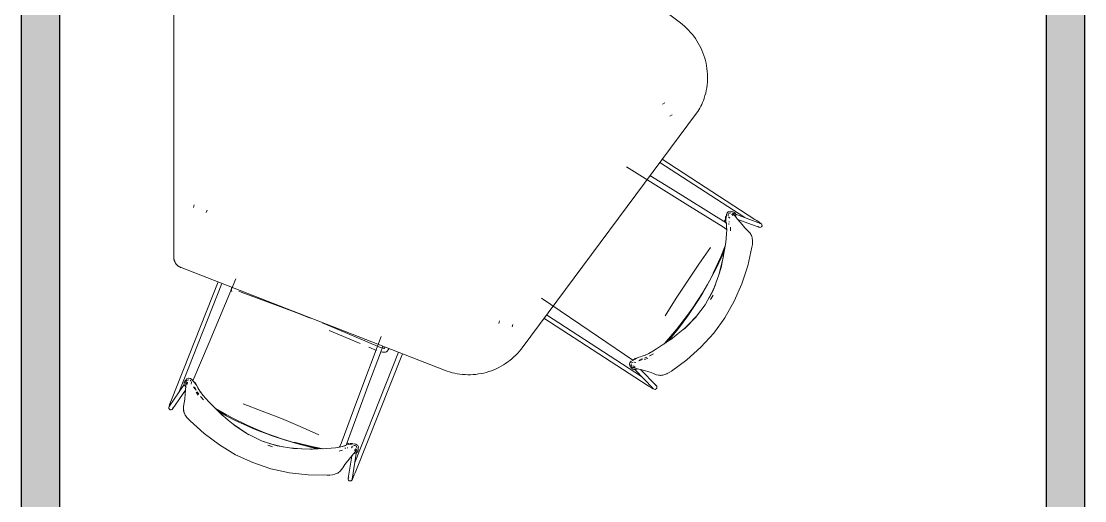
# Model space of a CAD drawing. Header units: millimetres. Extents: x 155927 to 317870, y -36033 to 97293.
# Drawn here: x 213290 to 216092, y 10542 to 11805 of the extents above; entities that cross this region are included whole.
import ezdxf

# ---------------------------------------------------------------- set-up
doc = ezdxf.new("R2010")
doc.units = ezdxf.units.MM
doc.header["$MEASUREMENT"] = 0
for name, color, linetype, lineweight in [('A-WALL-PATT', 7, 'CONTINUOUS', 9), ('G-IMPT', 8, 'CONTINUOUS', 9), ('I-FURN', 8, 'CONTINUOUS', 9), ('I-WALL', 7, 'CONTINUOUS', 9)]:
    doc.layers.add(name, color=color, linetype=linetype, lineweight=lineweight)

msp = doc.modelspace()

# ---------------------------------------------------------------- hatches: boundary and pattern name
at = {"layer": 'A-WALL-PATT'}
for points in [[(213391.8, 9850.1), (213391.8, 13607.6), (213289.8, 13607.6), (213289.8, 9850.1)], [(215989.8, 9850.1), (216091.8, 9850.1), (216091.8, 13607.6), (215989.8, 13607.6), (215989.8, 9865.1)]]:
    msp.add_hatch(color=256, dxfattribs=at).paths.add_polyline_path(points, flags=0)

# ---------------------------------------------------------------- linework, layer by layer
at = {"layer": 'G-IMPT'}
for p, q in [((214972.2, 11433.1), (215196, 11287.7)), ((214978.7, 11441.8), (215222.9, 11283.1)), ((214884.4, 11421), (215039.1, 11324.8)), ((214946.4, 11398.4), (215000.1, 11365.1)), ((215147.2, 11274.1), (215000.1, 11365.1)), ((215140.2, 11262.3), (215039.1, 11324.8)), ((215147.8, 11296.1), (215146.8, 11286.7)), ((215147.8, 11296.1), (215149.3, 11300)), ((215152.5, 11302.9), (215149.3, 11300)), ((215152, 11295.5), (215152.7, 11297.3)), ((215152, 11294.8), (215152, 11295.5)), ((215152, 11294.8), (215152.3, 11292.4)), ((215153.7, 11303.8), (215152.5, 11302.9)), ((215153, 11297.9), (215152.7, 11297.3)), ((215158, 11304.8), (215153.7, 11303.8)), ((215156.3, 11299.9), (215154.5, 11299.2)), ((215154.5, 11299.2), (215155.7, 11299.7)), ((215154.9, 11299.6), (215158.2, 11300.6)), ((215156.3, 11299.9), (215155.7, 11299.7)), ((215158, 11304.8), (215162.4, 11303.6)), ((215160.2, 11300.3), (215158.9, 11300.5)), ((215160.7, 11300.3), (215158.9, 11300.5)), ((215161.7, 11297.1), (215162.9, 11295.1)), ((215161.7, 11297.1), (215165.5, 11292.8)), ((215165.6, 11302.7), (215162.4, 11303.6)), ((215163, 11294.7), (215162.6, 11296.2)), ((215162.6, 11296.2), (215162.9, 11295.1)), ((215163, 11294.7), (215162.9, 11295.7)), ((215168.7, 11294.2), (215163.4, 11299.8)), ((215163.4, 11299.8), (215169.1, 11293.6)), ((215164.4, 11299.4), (215166.2, 11298.7)), ((215166.7, 11296.5), (215164.9, 11299.5)), ((215165.9, 11297.3), (215164.9, 11299.5)), ((215166.7, 11296.5), (215165.2, 11298.4)), ((215165.2, 11298.4), (215169.1, 11293.6)), ((215165.6, 11302.7), (215169.1, 11300.7)), ((215165.9, 11297.3), (215166.2, 11295.8)), ((215167.6, 11298.2), (215237.8, 11272.2)), ((215168.7, 11294.2), (215176.5, 11284.6)), ((215170.4, 11299.5), (215169.1, 11300.7)), ((215170.4, 11299.5), (215170.6, 11299.3)), ((215170.6, 11299.3), (215172.2, 11296.5)), ((215172.3, 11296.2), (215172.2, 11296.5)), ((215172.3, 11296.2), (215172.9, 11293.6)), ((215172.5, 11290.9), (215172.9, 11293.6)), ((215172.5, 11290.8), (215172.9, 11293.6)), ((215172.8, 11293.4), (215172.5, 11290.8)), ((215172.8, 11293.4), (215172.9, 11293.6)), ((215141.7, 11277.4), (215146.4, 11284)), ((215145.6, 11282.2), (215142, 11277.2)), ((215145.6, 11282.2), (215142, 11277.2)), ((215146.3, 11283.6), (215147.1, 11288.9)), ((215146.3, 11283.6), (215146.3, 11280)), ((215146.3, 11280), (215146.9, 11273.1)), ((215147.1, 11288.9), (215146.8, 11286.7)), ((215147.6, 11268.8), (215146.9, 11273.1)), ((215147.6, 11268.8), (215148.3, 11263.3)), ((215148.1, 11273.3), (215148.1, 11264)), ((215148.1, 11273.3), (215148.3, 11263.3)), ((215153.2, 11290.1), (215156.5, 11286.5)), ((215154.4, 11272), (215154.4, 11270.1)), ((215154.4, 11269.4), (215154.4, 11270.1)), ((215154.7, 11275.6), (215155, 11277.1)), ((215172.5, 11290.9), (215172.5, 11290.8)), ((215176.5, 11284.6), (215184.8, 11274.5)), ((215233.2, 11262.2), (215177.9, 11282.8)), ((215184.8, 11274.5), (215192.7, 11264.8)), ((215196.5, 11260.3), (215192.7, 11264.8)), ((215228.1, 11279.7), (215222.9, 11283.1)), ((215228.1, 11279.7), (215234.1, 11275.6)), ((215231.6, 11264.1), (215233.5, 11262.3)), ((215234.1, 11275.6), (215238.3, 11272.5)), ((215237.8, 11272.2), (215235.4, 11272.5)), ((215235.7, 11272.5), (215235.4, 11272.5)), ((215238.3, 11272.5), (215240.1, 11270.9)), ((215240.1, 11270.9), (215241.5, 11268.6)), ((215240.4, 11263.6), (215241.6, 11266)), ((215241.5, 11268.6), (215241.6, 11266)), ((215147, 11257.4), (215140.2, 11262.3)), ((215149, 11255.3), (215147, 11257.4)), ((215147.2, 11233.6), (215148.3, 11245.3)), ((215148.1, 11264), (215148.7, 11254.9)), ((215148.3, 11245.3), (215148.7, 11255.8)), ((215148.7, 11254.9), (215148.7, 11255.8)), ((215158.2, 11262.3), (215158.2, 11261.7)), ((215158.2, 11261.7), (215158.6, 11252.7)), ((215203.4, 11253.9), (215196.5, 11260.3)), ((215203.4, 11253.9), (215207.8, 11249.7)), ((215211, 11245.5), (215207.8, 11249.7)), ((215211, 11245.5), (215212.3, 11243.3)), ((215213.6, 11240.6), (215212.3, 11243.3)), ((215213.8, 11240.1), (215213.6, 11240.6)), ((215213.8, 11240.1), (215214.6, 11237.8)), ((215214.6, 11237.8), (215215.5, 11234.6)), ((215231.7, 11263.9), (215233.5, 11262.3)), ((215233.2, 11262.2), (215235.7, 11261.5)), ((215238.2, 11262.1), (215235.7, 11261.5)), ((215235.7, 11261.5), (215236.1, 11261.6)), ((215238.2, 11262.1), (215238.6, 11262.2)), ((215240.4, 11263.6), (215238.6, 11262.2)), ((215105.8, 11208.6), (215075.1, 11165.2)), ((215132.8, 11184.6), (215144.4, 11213.1)), ((215144.4, 11213.1), (215132.8, 11184.7)), ((215138.5, 11178.9), (215145.9, 11221.8)), ((215144.2, 11211.7), (215145.9, 11221.8)), ((215144.2, 11211.7), (215145.8, 11221.8)), ((215147.2, 11233.6), (215145.8, 11221.8)), ((215204.2, 11160.9), (215215, 11209.8)), ((215215, 11209.8), (215216.1, 11216.7)), ((215215.5, 11234.6), (215216, 11232.1)), ((215216.3, 11229.4), (215216, 11232.1)), ((215216.1, 11216.7), (215216.5, 11223.1)), ((215216.5, 11223.5), (215216.3, 11229.4)), ((215216.5, 11223.5), (215216.5, 11223.1)), ((215112.5, 11141.6), (215132.8, 11184.7)), ((215132.8, 11184.6), (215112.5, 11141.6)), ((215120.4, 11153.6), (215140.9, 11196.7)), ((215137.4, 11191.4), (215120.9, 11155.4)), ((215137.4, 11191.4), (215143.1, 11205.7)), ((215139.8, 11185), (215138.5, 11178.9)), ((215139.8, 11185), (215138.5, 11179)), ((215140.9, 11196.7), (215142.1, 11199.7)), ((215044.9, 11120.5), (215075.1, 11165.2)), ((215097.6, 11111.4), (215120.4, 11153.6)), ((215120.9, 11155.4), (215102.7, 11119.8)), ((215133.5, 11156.6), (215127.8, 11136.8)), ((215138.5, 11178.9), (215127.9, 11136.7)), ((215127.9, 11136.7), (215133.5, 11156.6)), ((215138.5, 11179), (215133.5, 11156.6)), ((215138.5, 11178.9), (215133.5, 11156.6)), ((215188.7, 11113.2), (215204.2, 11160.9)), ((213784.9, 10958.6), (213855.3, 11126.3)), ((215112.5, 11096), (215127.9, 11136.7)), ((215126.3, 11131.6), (215127.8, 11136.8)), ((215127.9, 11136.7), (215126.3, 11131.6)), ((213808.6, 11118.1), (213685.5, 10807.7)), ((213704.9, 10827), (213818.7, 11114.2)), ((213844.3, 11104.2), (213843.2, 11098.5)), ((213843.8, 11096), (213843.2, 11098.5)), ((213844.8, 11093.4), (213843.8, 11096)), ((215044.9, 11120.5), (215015.4, 11075.2)), ((215102.7, 11119.8), (215084.3, 11087.6)), ((215097.6, 11111.4), (215085.3, 11090.7)), ((215112.5, 11096), (215102.7, 11076.6)), ((215112.5, 11096), (215107.4, 11085.8)), ((215112, 11096), (215107.4, 11085.8)), ((215118, 11108.9), (215112, 11096)), ((215118, 11108.9), (215115.4, 11102.8)), ((215188.7, 11113.2), (215168.6, 11067.4)), ((213869.1, 11091.2), (213863.2, 11093.7)), ((213869.1, 11091.2), (214004.4, 11041)), ((214810.8, 10973.6), (214660.4, 11075.8)), ((214986.8, 11029.4), (215015.4, 11075.2)), ((215072.4, 11070.3), (215059, 11050.3)), ((215075.7, 11073.7), (215065.8, 11057.7)), ((215085.3, 11090.7), (215072.4, 11070.3)), ((215084.3, 11087.6), (215075.7, 11073.7)), ((215091.4, 11058), (215109.6, 11090.2)), ((215102.7, 11076.6), (215107.4, 11085.8)), ((215113, 11083.5), (215106.2, 11071.7)), ((215109.6, 11090.2), (215107.4, 11085.8)), ((215107.9, 11074.6), (215113, 11083.5)), ((214004.4, 11041), (214027.7, 11032.2)), ((215045.1, 11030.7), (215059, 11050.3)), ((215055.1, 11042.1), (215046, 11028.7)), ((215055.1, 11042.1), (215065.8, 11057.7)), ((215069.2, 11028.4), (215091.4, 11058)), ((215091.4, 11058), (215095.4, 11064.3)), ((215091.4, 11058), (215095.4, 11064.3)), ((215143.6, 11024.1), (215168.6, 11067.4)), ((214027.7, 11032.2), (214051.1, 11023.1)), ((214667.1, 11023.2), (214939.1, 10846.4)), ((214924, 10869.2), (214673.6, 11031.9)), ((215015.9, 10992.7), (215045.1, 11030.7)), ((215024, 10998.7), (215046, 11028.7)), ((215034.3, 10992.7), (215065.2, 11023.3)), ((215064.9, 11023.5), (215039.7, 10997.6)), ((215039.7, 10997.6), (215065.2, 11023.3)), ((215069.3, 11028.3), (215064.9, 11023.5)), ((215069.3, 11028.3), (215066, 11024.1)), ((215069.2, 11028.4), (215066.7, 11025.1)), ((215143.6, 11024.1), (215114.2, 10983.7)), ((214097.3, 11004.2), (214082.7, 11010.2)), ((214230.2, 10947.9), (214097.4, 11004)), ((214229.9, 10947.9), (214097.4, 11004)), ((214183.1, 10956.1), (214101.2, 10990.7)), ((215015.9, 10992.7), (214984.8, 10956.5)), ((215024, 10998.7), (214998.9, 10967.6)), ((215020.9, 10982.2), (215034.1, 10992.9)), ((215039.7, 10997.6), (215034.1, 10992.9)), ((215034.3, 10992.7), (215039.7, 10997.6)), ((213742.2, 10857.8), (213784.9, 10958.6)), ((214238, 10974.8), (214174.3, 10804.2)), ((214901.2, 10911.9), (214810.8, 10973.6)), ((214963.8, 10941.7), (215005.7, 10969.8)), ((214984.8, 10956.5), (214982.9, 10954.6)), ((214988.5, 10958.3), (215008.1, 10981)), ((214988.5, 10958.3), (215008.1, 10981)), ((214993.8, 10961.9), (214998.9, 10967.6)), ((215020.9, 10982.2), (215000.1, 10965.8)), ((215000.1, 10965.8), (215005.7, 10969.8)), ((215080.5, 10946.7), (215114.2, 10983.7)), ((214283.9, 10933.4), (214168.8, 10643.1)), ((214293.9, 10929.1), (214169.7, 10615.8)), ((214225.9, 10937.9), (214205.5, 10946.6)), ((214236.2, 10931.5), (214206, 10850.4)), ((214230.2, 10947.9), (214236.2, 10945.7)), ((214242.9, 10949.3), (214236.2, 10931.5)), ((214236.2, 10945.7), (214243, 10944)), ((214237.2, 10934.2), (214241.2, 10933.2)), ((214241.2, 10933.2), (214247.1, 10932.9)), ((214243, 10944), (214247.8, 10943.7)), ((214247.2, 10943.9), (214245.5, 10943.1)), ((214247.8, 10943.7), (214245.5, 10943.1)), ((214245.6, 10942.4), (214248.5, 10947.2)), ((214245.6, 10942.4), (214247.2, 10943.9)), ((214247.1, 10932.9), (214249.4, 10933)), ((214252, 10934.1), (214249.4, 10933)), ((214254.1, 10935.5), (214252, 10934.1)), ((214254.1, 10935.5), (214258.8, 10943.1)), ((214933.9, 10925.4), (214943.3, 10930)), ((214953.6, 10935.7), (214943.3, 10930)), ((214945.3, 10923.5), (214955.6, 10929.2)), ((214955.6, 10929.2), (214946.3, 10924)), ((214963.8, 10941.7), (214953.6, 10935.7)), ((215043.2, 10913.1), (215080.5, 10946.7)), ((214892.4, 10902.7), (214892.1, 10901.3)), ((214892.1, 10901.3), (214893, 10896.9)), ((214893.8, 10906.9), (214892.4, 10902.7)), ((214893.4, 10905.5), (214896.8, 10909.2)), ((214893.4, 10905.5), (214896.3, 10909.1)), ((214893.8, 10906.9), (214896.8, 10909.2)), ((214896.3, 10909.1), (214902.1, 10912.5)), ((214896.4, 10901.4), (214896.8, 10898.4)), ((214897.6, 10904.7), (214898.7, 10906)), ((214899.6, 10906.5), (214898.7, 10906)), ((214899.6, 10906.5), (214901.7, 10907.1)), ((214907.6, 10916.2), (214902.1, 10912.5)), ((214904.3, 10907.3), (214909.1, 10905.8)), ((214910, 10916.8), (214905.4, 10914.2)), ((214908.1, 10915.6), (214905.4, 10914.2)), ((214907.6, 10916.2), (214910.9, 10917.7)), ((214913.9, 10918.6), (214908.6, 10915.9)), ((214910, 10916.8), (214913.9, 10918.6)), ((214910.9, 10917.7), (214917.4, 10919.9)), ((214918.3, 10910.7), (214917, 10910.1)), ((214917.4, 10919.9), (214921.6, 10921)), ((214917.7, 10911.4), (214921.5, 10913.5)), ((214920.9, 10913.2), (214917.7, 10911.4)), ((214919.7, 10911.2), (214922.8, 10912.1)), ((214920.9, 10913.2), (214923.8, 10914.6)), ((214920.9, 10913.2), (214923.2, 10914.3)), ((214920.9, 10913.2), (214921.5, 10913.5)), ((214926.2, 10922.5), (214921.6, 10921)), ((214923.2, 10913.9), (214926.6, 10915.3)), ((214926, 10915.1), (214923.2, 10913.9)), ((214923.2, 10914.3), (214923.8, 10914.6)), ((214926, 10915.1), (214926.6, 10915.3)), ((214926.2, 10922.5), (214934.8, 10925.7)), ((214931.7, 10917.1), (214938.2, 10919.9)), ((214931.7, 10917.1), (214936.1, 10919)), ((214931.8, 10914), (214932.4, 10914.2)), ((214940.8, 10917.5), (214932.4, 10914.2)), ((214933.9, 10925.4), (214934.8, 10925.7)), ((214938.2, 10919.9), (214936.1, 10919)), ((214945.3, 10923.5), (214946.3, 10924)), ((215043.2, 10913.1), (215003, 10883.5)), ((214895.8, 10893.4), (214893, 10896.9)), ((214895.8, 10893.4), (214897.9, 10890.9)), ((214896.2, 10894.6), (214901.7, 10892.9)), ((214896.2, 10894.6), (214904, 10892.3)), ((214898.3, 10896.3), (214897.2, 10897.8)), ((214897.2, 10897.8), (214898.1, 10896.3)), ((214897.9, 10890.9), (214900.2, 10889.2)), ((214899.7, 10894.1), (214907.7, 10891.4)), ((214899.7, 10894.1), (214906.4, 10891.8)), ((214900.2, 10889.2), (214901.2, 10888.4)), ((214901.9, 10891.9), (214900.5, 10893.3)), ((214900.5, 10892.8), (214903, 10892.7)), ((214900.5, 10892.8), (214904, 10892.3)), ((214902.8, 10887.8), (214901.2, 10888.4)), ((214901.5, 10896.7), (214904.2, 10896.4)), ((214901.5, 10896.7), (214907, 10895)), ((214901.7, 10892.9), (214910, 10890.6)), ((214902.7, 10896.2), (214904.7, 10896.6)), ((214902.7, 10896.2), (214904.2, 10896.4)), ((214902.8, 10887.8), (214906.6, 10887.3)), ((214902.8, 10887.8), (214903.1, 10887.7)), ((214902.8, 10887.8), (214906.3, 10887.3)), ((214903, 10892.7), (214905.4, 10893.4)), ((214906.6, 10887.3), (214903.1, 10887.7)), ((214904.7, 10896.6), (214903.3, 10896.2)), ((214906.3, 10887.3), (214909.2, 10887.9)), ((214908.8, 10887.8), (214906.3, 10887.3)), ((214955.1, 10837.3), (214906.3, 10887.3)), ((214906.6, 10887.3), (214906.3, 10887.3)), ((214907.7, 10891.4), (214906.4, 10891.8)), ((214908.8, 10887.8), (214906.6, 10887.3)), ((214909.4, 10888), (214909.2, 10887.9)), ((214911.5, 10889.3), (214909.4, 10888)), ((214931.5, 10884.7), (214910, 10890.6)), ((214911.5, 10889.3), (214911.6, 10889.4)), ((214921.3, 10887.6), (214962.3, 10845.5)), ((214943.6, 10881.4), (214931.5, 10884.7)), ((214949.2, 10879.8), (214943.6, 10881.4)), ((214949.2, 10879.8), (214957.8, 10876.1)), ((214957.8, 10876.1), (214963.5, 10873.8)), ((214963.5, 10873.8), (214968.7, 10872.6)), ((214969.8, 10872.5), (214968.7, 10872.6)), ((214974.7, 10872.2), (214968.7, 10872.6)), ((214971.2, 10872.3), (214968.7, 10872.6)), ((214969.8, 10872.5), (214974.7, 10872.2)), ((214974.2, 10872.2), (214971.2, 10872.3)), ((214974.7, 10872.2), (214974.2, 10872.2)), ((214974.7, 10872.2), (214977.1, 10872.4)), ((214977.1, 10872.4), (214979.7, 10872.8)), ((214980.4, 10872.9), (214979.7, 10872.8)), ((214980.4, 10872.9), (214982.9, 10873.5)), ((214985.5, 10874.3), (214982.9, 10873.5)), ((214985.5, 10874.3), (214991, 10876.5)), ((214991.3, 10876.7), (214991, 10876.5)), ((214991.3, 10876.7), (214997, 10879.7)), ((215003, 10883.5), (214997, 10879.7)), ((213679.7, 10790.2), (213719.1, 10848)), ((213718.9, 10851.5), (213718.8, 10851.2)), ((213719.2, 10847.7), (213718.8, 10851.2)), ((213718.9, 10851.5), (213719.2, 10853.2)), ((213718.9, 10851.5), (213719.2, 10847.7)), ((213718.9, 10851.5), (213719.1, 10848)), ((213720.1, 10845.6), (213719.1, 10848)), ((213719.2, 10847.7), (213719.1, 10848)), ((213719.1, 10848), (213720.3, 10845.3)), ((213719.8, 10854.3), (213719.2, 10853.2)), ((213720.1, 10845.6), (213719.2, 10847.7)), ((213721, 10856.9), (213719.8, 10854.3)), ((213720.4, 10845.1), (213720.3, 10845.3)), ((213722.1, 10843.3), (213720.4, 10845.1)), ((213723.1, 10859.5), (213721, 10856.9)), ((213721.6, 10822.8), (213723.1, 10844.9)), ((213722.7, 10853.2), (213723.8, 10854.8)), ((213723.1, 10859.5), (213725.9, 10862.9)), ((213723.7, 10853.5), (213723.1, 10844.9)), ((213724.4, 10855.8), (213723.4, 10847.4)), ((213723.4, 10854.7), (213723.8, 10852.3)), ((213723.4, 10854.7), (213723.6, 10851.2)), ((213723.4, 10847.4), (213723.5, 10848.7)), ((213724.4, 10855.8), (213723.5, 10848.7)), ((213724.3, 10859.3), (213723.6, 10851.2)), ((213724.3, 10859.3), (213723.7, 10853.5)), ((213723.8, 10852.3), (213724.9, 10850)), ((213726.3, 10848.4), (213724.9, 10850)), ((213730.1, 10864.6), (213725.9, 10862.9)), ((213727.6, 10859), (213726.3, 10857.8)), ((213727.4, 10854.5), (213726.8, 10848.8)), ((213727.1, 10853.3), (213727.6, 10851.8)), ((213727.1, 10853.3), (213727.9, 10851.4)), ((213727.9, 10851.4), (213727.3, 10852.6)), ((213727.4, 10854.5), (213727.6, 10851.8)), ((213730.9, 10860.4), (213728.1, 10859.4)), ((213731.5, 10864.6), (213730.1, 10864.6)), ((213735.8, 10864.1), (213731.5, 10864.6)), ((213734.4, 10864.2), (213738.8, 10861.6)), ((213734.4, 10864.2), (213738.5, 10862)), ((213734.5, 10859.9), (213735.9, 10859.1)), ((213735.8, 10864.1), (213738.8, 10861.6)), ((213736.6, 10858.3), (213735.9, 10859.1)), ((213736.6, 10858.3), (213737.6, 10856.4)), ((213738.3, 10853.9), (213737.8, 10848.9)), ((213738.5, 10862), (213743, 10857)), ((213747.7, 10852.4), (213743, 10857)), ((213748.7, 10850.1), (213745.3, 10854.2)), ((213751.3, 10846.7), (213745.3, 10854.2)), ((213747.7, 10852.4), (213749.8, 10849.5)), ((213748.7, 10850.1), (213751.3, 10846.7)), ((213749.8, 10849.5), (213753.3, 10843.5)), ((214145.8, 10688.2), (214206, 10850.4)), ((214939.1, 10846.4), (214944.4, 10843)), ((214960, 10846.2), (214962.4, 10845.2)), ((214960.3, 10846.2), (214962.4, 10845.2)), ((214962.3, 10845.5), (214964, 10843.5)), ((213722.4, 10833.4), (213689.2, 10784.8)), ((213720.7, 10810.2), (213721.6, 10822.8)), ((213722.1, 10843.3), (213722.2, 10843.2)), ((213744.4, 10840.8), (213743.5, 10842)), ((213747.4, 10838.8), (213745, 10841.5)), ((213745, 10841.5), (213747.8, 10838.3)), ((213745.2, 10839.5), (213746.6, 10836.7)), ((213747.4, 10838.8), (213747.8, 10838.3)), ((213747.4, 10838.8), (213748.9, 10836.7)), ((213747.4, 10838.8), (213749.3, 10836.2)), ((213750.2, 10834.1), (213748.5, 10836.6)), ((213748.5, 10836.6), (213750.6, 10833.6)), ((213748.9, 10836.7), (213749.3, 10836.2)), ((213750.2, 10834.1), (213750.6, 10833.6)), ((213750.3, 10828.2), (213750.6, 10827.7)), ((213755.5, 10820.1), (213750.6, 10827.7)), ((213753.3, 10843.5), (213755.2, 10839.6)), ((213753.3, 10829), (213757.4, 10823.1)), ((213753.3, 10829), (213756, 10825)), ((213757.6, 10835.4), (213755.2, 10839.6)), ((213757.4, 10823.1), (213756, 10825)), ((213757.6, 10835.4), (213762.4, 10827.6)), ((213761.9, 10828.4), (213762.4, 10827.6)), ((213761.9, 10828.4), (213768.2, 10820.1)), ((213762.3, 10816.9), (213769.9, 10807.9)), ((213762.3, 10816.9), (213763, 10816)), ((213769.9, 10807.9), (213763, 10816)), ((213775.9, 10811.2), (213768.2, 10820.1)), ((214950.5, 10839.3), (214944.4, 10843)), ((214955, 10836.6), (214950.5, 10839.3)), ((214955.1, 10837.3), (214953.9, 10839.3)), ((214953.9, 10839.3), (214953.9, 10839)), ((214957.2, 10835.6), (214955, 10836.6)), ((214957.2, 10835.6), (214959.9, 10835.3)), ((214959.9, 10835.3), (214962.3, 10836.3)), ((214962.3, 10836.3), (214964, 10838.4)), ((214964, 10843.5), (214964.1, 10843.1)), ((214964.6, 10840.5), (214964, 10838.4)), ((214964.6, 10840.5), (214964.1, 10843.1)), ((213678.5, 10787.8), (213679.1, 10790.2)), ((213678.5, 10787.8), (213678.7, 10785.2)), ((213679.1, 10790.2), (213680.7, 10795.1)), ((213679.7, 10790.2), (213681.5, 10791.8)), ((213680.7, 10795.1), (213683.2, 10801.9)), ((213681.5, 10791.8), (213681.2, 10791.7)), ((213685.5, 10807.7), (213683.2, 10801.9)), ((213717.1, 10789.2), (213717, 10783.9)), ((213718.3, 10795.2), (213717.1, 10789.2)), ((213720.2, 10804.4), (213718.3, 10795.2)), ((213720.2, 10804.4), (213720.7, 10810.2)), ((213783.8, 10802.4), (213775.9, 10811.2)), ((213783.8, 10802.4), (213819.7, 10766.8)), ((213874.3, 10797.1), (213924.8, 10778.1)), ((214133, 10692.7), (214174.3, 10804.2)), ((213678.7, 10785.2), (213680.2, 10783)), ((213680.2, 10783), (213682.5, 10781.7)), ((213684.8, 10781.6), (213682.5, 10781.7)), ((213684.8, 10781.6), (213687.2, 10782.6)), ((213687.6, 10782.7), (213687.2, 10782.6)), ((213689.2, 10784.8), (213687.6, 10782.7)), ((213689.4, 10787.2), (213688.9, 10784.6)), ((213689.5, 10786.9), (213688.9, 10784.6)), ((213717.1, 10782.8), (213717, 10783.9)), ((213717.8, 10778), (213717, 10783.9)), ((213717.3, 10781.4), (213717, 10783.9)), ((213717.1, 10782.8), (213717.8, 10778)), ((213717.7, 10778.4), (213717.3, 10781.4)), ((213717.8, 10778), (213717.7, 10778.4)), ((213717.8, 10778), (213718.5, 10775.6)), ((213718.5, 10775.6), (213719.4, 10773.2)), ((213719.7, 10772.5), (213719.4, 10773.2)), ((213719.7, 10772.5), (213720.7, 10770.1)), ((213722, 10767.7), (213720.7, 10770.1)), ((213722, 10767.7), (213725.3, 10762.8)), ((213725.5, 10762.5), (213725.3, 10762.8)), ((213725.5, 10762.5), (213729.5, 10757.5)), ((213802.4, 10784.7), (213800.2, 10786.1)), ((213844, 10761.3), (213802.4, 10784.7)), ((213805, 10781.4), (213831, 10766.7)), ((213805, 10781.4), (213831, 10766.7)), ((213809.5, 10776.9), (213816.1, 10773)), ((213834.8, 10754.4), (213814.6, 10771.6)), ((213814.6, 10771.6), (213819.7, 10766.8)), ((213851.6, 10754.6), (213816.1, 10773)), ((213844, 10761.3), (213887.1, 10740.2)), ((213975.1, 10758.2), (213924.8, 10778.1)), ((213734.5, 10752.4), (213729.5, 10757.5)), ((213771.5, 10718.8), (213734.5, 10752.4)), ((213834.8, 10754.4), (213847.9, 10743.6)), ((213847.7, 10743.3), (213853.6, 10738.9)), ((213847.7, 10743.3), (213883.8, 10719)), ((213853.6, 10738.9), (213847.9, 10743.6)), ((213851.6, 10754.6), (213885.3, 10738.9)), ((213884, 10719.3), (213853.6, 10738.9)), ((213853.6, 10738.9), (213883.8, 10719)), ((213900.3, 10732.6), (213885.3, 10738.9)), ((213887.1, 10740.2), (213909.1, 10730.4)), ((213900.3, 10732.6), (213917.7, 10725.3)), ((213975.1, 10758.2), (214024.8, 10737.4)), ((214073.5, 10715.8), (214024.8, 10737.4)), ((213771.5, 10718.8), (213811.7, 10688.9)), ((213889.5, 10716), (213884, 10719.3)), ((213889.6, 10716.1), (213885.8, 10718)), ((213889.5, 10716), (213886.4, 10717.6)), ((213889.6, 10716.1), (213923, 10700.2)), ((213931.3, 10721.2), (213909.1, 10730.4)), ((213935.3, 10718.7), (213917.7, 10725.3)), ((213953.9, 10712.7), (213931.3, 10721.2)), ((213950.6, 10713), (213935.3, 10718.7)), ((213985.8, 10701.3), (213950.6, 10713)), ((213976.6, 10704.7), (213953.9, 10712.7)), ((213976.6, 10704.7), (214022.4, 10690.6)), ((213811.7, 10688.9), (213854.6, 10663.2)), ((213923, 10700.2), (213958.2, 10688.7)), ((213923, 10700.2), (213930, 10697.6)), ((213923, 10700.2), (213930, 10697.6)), ((213952.2, 10684.1), (213939.3, 10688.4)), ((213942.6, 10687.4), (213952.2, 10684.1)), ((213964.4, 10687), (213943.5, 10692.8)), ((213943.5, 10692.8), (213953.4, 10690)), ((213958.2, 10688.7), (213953.4, 10690)), ((213964.4, 10687), (213953.4, 10690)), ((213964.3, 10687.5), (213953.4, 10690)), ((213978.2, 10684.2), (213964.3, 10687.5)), ((213964.4, 10687), (214007.4, 10679.9)), ((213978.2, 10684.2), (213971, 10685.7)), ((214024.3, 10690.5), (213985.8, 10701.3)), ((214007.4, 10679.9), (214002, 10680.6)), ((214002, 10680.6), (214007.4, 10680.1)), ((214027.9, 10678.4), (214007.4, 10680.1)), ((214050.8, 10677.9), (214007.4, 10679.9)), ((214007.4, 10679.9), (214027.9, 10678.4)), ((214055.3, 10684.7), (214009.1, 10696.1)), ((214009.1, 10696.1), (214055.4, 10684.7)), ((214022.4, 10690.6), (214068.7, 10679.1)), ((214062.9, 10681.5), (214024.3, 10690.5)), ((214050.8, 10677.9), (214027.9, 10678.4)), ((214050.9, 10677.9), (214027.9, 10678.4)), ((214050.8, 10677.9), (214094.4, 10679.2)), ((214057, 10677.8), (214050.8, 10677.9)), ((214057, 10677.8), (214050.9, 10677.9)), ((214055.3, 10684.7), (214085.5, 10678.9)), ((214085.6, 10678.9), (214055.4, 10684.7)), ((214062.9, 10681.5), (214078, 10678.7)), ((214068.7, 10679.1), (214071.9, 10678.5)), ((214084.1, 10678.8), (214094.4, 10679.2)), ((214084.1, 10678.8), (214094.4, 10679.2)), ((214106.2, 10680.2), (214094.4, 10679.2)), ((214106.2, 10680.2), (214117.9, 10681.4)), ((214117.9, 10681.4), (214128.2, 10683.1)), ((214136.1, 10685.3), (214127.3, 10682.9)), ((214127.3, 10682.9), (214128.2, 10683.1)), ((214127.8, 10682.7), (214129.4, 10685.1)), ((214129.4, 10685.1), (214133, 10692.7)), ((214145.2, 10687.1), (214135.5, 10685)), ((214140.7, 10686.7), (214135.5, 10685)), ((214145.2, 10687.1), (214136.1, 10685.3)), ((214140.7, 10686.7), (214144.8, 10688.3)), ((214142.7, 10680.2), (214143.4, 10680.3)), ((214145.2, 10680.7), (214143.4, 10680.3)), ((214151.4, 10690.3), (214144.8, 10688.3)), ((214154.6, 10690.8), (214147.9, 10693.9)), ((214154.6, 10690.8), (214147.9, 10693.9)), ((214148.1, 10694.3), (214155.4, 10690.9)), ((214148.8, 10681.1), (214150.3, 10681.1)), ((214155, 10690.9), (214151.4, 10690.3)), ((214155, 10690.9), (214160.3, 10691.2)), ((214167.6, 10692), (214158.1, 10691)), ((214160.3, 10691.2), (214158.1, 10691)), ((214162.8, 10685.5), (214159.8, 10681.5)), ((214167.1, 10687.6), (214164.8, 10686.8)), ((214167.1, 10687.6), (214167.8, 10687.7)), ((214167.6, 10692), (214171.6, 10691.3)), ((214167.8, 10687.7), (214169.7, 10687.4)), ((214171.3, 10678.5), (214167.8, 10674)), ((214169.2, 10676.8), (214170.6, 10677.4)), ((214169.2, 10676.8), (214170.1, 10677.1)), ((214174.2, 10677.4), (214169.3, 10670.6)), ((214171.3, 10678.5), (214169.6, 10676.9)), ((214170.6, 10677.4), (214169.6, 10676.9)), ((214170.3, 10687.2), (214169.7, 10687.4)), ((214169.8, 10671.1), (214174.2, 10677.4)), ((214175.1, 10688.7), (214171.6, 10691.3)), ((214171.7, 10673.5), (214174.3, 10675.9)), ((214173, 10684.3), (214171.9, 10686)), ((214171.9, 10686), (214172.7, 10684.9)), ((214172.3, 10674.4), (214174.3, 10675.9)), ((214172.4, 10685.6), (214174.1, 10682.6)), ((214173, 10684.3), (214172.7, 10684.9)), ((214174, 10676.4), (214173.7, 10674.4)), ((214174.1, 10680.7), (214174.1, 10682)), ((214174.2, 10680.1), (214174.1, 10682)), ((214176.2, 10687.7), (214175.1, 10688.7)), ((214178.1, 10683.6), (214176.2, 10687.7)), ((214177.5, 10675.8), (214176.2, 10671.9)), ((214177.5, 10675.8), (214177.8, 10679.2)), ((214178.1, 10683.6), (214177.8, 10679.2)), ((213900.1, 10642.4), (213854.6, 10663.2)), ((214135.9, 10674.9), (214127.2, 10672.8)), ((214136.5, 10675.1), (214135.9, 10674.9)), ((214153.7, 10651.4), (214145.7, 10641.7)), ((214151.2, 10601.6), (214160.5, 10659.8)), ((214161.9, 10661.6), (214153.7, 10651.4)), ((214173.4, 10672.1), (214161.9, 10599)), ((214169.8, 10671.1), (214161.9, 10661.6)), ((214169.8, 10666.9), (214167.3, 10666.7)), ((214167.3, 10666.7), (214170.1, 10666.9)), ((214167.4, 10666.7), (214167.3, 10666.7)), ((214167.4, 10666.7), (214170.1, 10666.9)), ((214173.2, 10675.3), (214169.3, 10670.6)), ((214169.8, 10666.9), (214170.1, 10666.9)), ((214172.5, 10667.9), (214170.1, 10666.9)), ((214172.3, 10674.4), (214170.4, 10673.7)), ((214171.7, 10673.5), (214173.2, 10675.3)), ((214172.5, 10667.9), (214172.8, 10668.1)), ((214175.2, 10670.2), (214172.8, 10668.1)), ((214175.3, 10670.5), (214175.2, 10670.2)), ((214175.3, 10670.5), (214176.2, 10671.9)), ((213900.1, 10642.4), (213947.4, 10626.4)), ((213996.3, 10615.7), (213947.4, 10626.4)), ((214130.4, 10620), (214128.5, 10618.3)), ((214130.4, 10620), (214133.9, 10623.9)), ((214137.2, 10629.1), (214133.9, 10623.9)), ((214137.2, 10629.1), (214142.1, 10637.1)), ((214142.1, 10637.1), (214145.7, 10641.7)), ((213996.3, 10615.7), (214046.1, 10609.9)), ((214046.1, 10609.9), (214096.2, 10609)), ((214096.2, 10609), (214103.2, 10609.3)), ((214103.2, 10609.3), (214109.5, 10610.2)), ((214109.9, 10610.3), (214109.5, 10610.2)), ((214109.9, 10610.3), (214115.7, 10611.6)), ((214115.7, 10611.6), (214118.2, 10612.5)), ((214120.6, 10613.5), (214118.2, 10612.5)), ((214123.6, 10614.9), (214120.6, 10613.5)), ((214125.7, 10616.2), (214123.6, 10614.9)), ((214125.7, 10616.2), (214126.1, 10616.5)), ((214126.1, 10616.5), (214128.5, 10618.3)), ((214151.2, 10601.6), (214151, 10599)), ((214152.1, 10596.6), (214151, 10599)), ((214151, 10599), (214151.2, 10598.6)), ((214152.7, 10603.5), (214151.4, 10601.2)), ((214152.5, 10603.3), (214151.4, 10601.2)), ((214152.1, 10596.6), (214152.3, 10596.2)), ((214154, 10594.8), (214152.3, 10596.2)), ((214154, 10594.8), (214156.6, 10594.1)), ((214159.1, 10594.7), (214156.6, 10594.1)), ((214161.1, 10596.4), (214159.1, 10594.7)), ((214162.3, 10598.6), (214161.1, 10596.4)), ((214161.9, 10599), (214161.7, 10601.4)), ((214161.8, 10601.1), (214161.7, 10601.4)), ((214164.5, 10603.3), (214162.3, 10598.6)), ((214167.3, 10610), (214164.5, 10603.3)), ((214167.3, 10610), (214169.7, 10615.8))]:
    msp.add_line(p, q, dxfattribs=at)
at = {"layer": 'I-FURN'}
for p, q in [((213691.6, 12137.5), (213691.6, 11184.1)), ((215026.5, 11800.4), (214584.8, 12133.3)), ((215031.9, 11796.2), (215026.5, 11800.4)), ((215037.3, 11791.6), (215031.9, 11796.2)), ((215042.6, 11786.7), (215037.3, 11791.6)), ((215047.7, 11781.6), (215042.6, 11786.7)), ((215052.6, 11776.4), (215047.7, 11781.6)), ((215057.2, 11770.9), (215052.6, 11776.4)), ((215061.7, 11765.3), (215057.2, 11770.9)), ((215065.9, 11759.5), (215061.7, 11765.3)), ((215069.8, 11753.5), (215065.9, 11759.5)), ((215073.6, 11747.4), (215069.8, 11753.5)), ((215077.1, 11741.1), (215073.6, 11747.4)), ((215080.3, 11734.7), (215077.1, 11741.1)), ((215083.3, 11728.2), (215080.3, 11734.7)), ((215086, 11721.5), (215083.3, 11728.2)), ((215088.4, 11714.8), (215086, 11721.5)), ((215090.6, 11707.9), (215088.4, 11714.8)), ((215092.5, 11701), (215090.6, 11707.9)), ((215094.1, 11694), (215092.5, 11701)), ((215095.4, 11687), (215094.1, 11694)), ((215096.5, 11679.9), (215095.4, 11687)), ((215097.2, 11672.8), (215096.5, 11679.9)), ((215097.7, 11665.6), (215097.2, 11672.8)), ((215097.9, 11658.4), (215097.7, 11665.6)), ((215097.8, 11651.2), (215097.9, 11658.4)), ((215094.6, 11622.8), (215095.8, 11629.8)), ((215095.8, 11629.8), (215096.8, 11636.9)), ((215096.8, 11636.9), (215097.5, 11644.1)), ((215097.5, 11644.1), (215097.8, 11651.2)), ((215087.1, 11595.9), (215088.9, 11601.1)), ((215088.9, 11601.1), (215089.2, 11601.9)), ((215089.2, 11601.9), (215091.3, 11608.8)), ((215091.3, 11608.8), (215093.1, 11615.7)), ((215093.1, 11615.7), (215094.6, 11622.8)), ((214985.7, 11589.9), (214979.6, 11586.2)), ((215075, 11571.4), (215077.8, 11576.1)), ((215077.8, 11576.1), (215080.4, 11580.9)), ((215080.4, 11580.9), (215082.9, 11585.8)), ((215082.9, 11585.8), (215085.1, 11590.8)), ((215085.1, 11590.8), (215087.1, 11595.9)), ((214609.2, 10944.5), (215068.8, 11562.4)), ((215004.5, 11558.7), (214998.4, 11555)), ((215068.8, 11562.4), (215072, 11566.8)), ((215072, 11566.8), (215075, 11571.4)), ((213743.2, 11314.2), (213745.8, 11320.9)), ((213776.9, 11300.7), (213779.6, 11307.3)), ((215146.3, 11291), (215145.2, 11287.7)), ((215145.3, 11288.9), (215145.2, 11287.7)), ((215145.3, 11286.5), (215145.2, 11287.7)), ((215146.3, 11291), (215145.3, 11286.5)), ((215146.3, 11291), (215145.3, 11288.9)), ((215145.7, 11290), (215145.3, 11288.9)), ((215145.7, 11285.4), (215145.3, 11286.5)), ((215146.3, 11291), (215145.7, 11290)), ((215145.7, 11285.4), (215146.3, 11291)), ((215145.7, 11285.4), (215147.2, 11288.9)), ((215145.7, 11285.4), (215146.9, 11287.6)), ((215145.7, 11285.4), (215146.8, 11287)), ((215145.7, 11285.4), (215146.8, 11286.7)), ((215147.6, 11292), (215146.3, 11291)), ((213691.6, 11184.1), (213691.6, 11182.9)), ((213691.6, 11182.9), (213691.7, 11181.7)), ((213691.7, 11181.7), (213691.8, 11180.5)), ((213691.8, 11180.5), (213692, 11179.3)), ((213692, 11179.3), (213692.2, 11178.1)), ((213692.2, 11178.1), (213692.5, 11176.9)), ((213692.5, 11176.9), (213692.8, 11175.8)), ((213692.8, 11175.8), (213693.1, 11174.6)), ((213693.1, 11174.6), (213693.5, 11173.5)), ((213693.5, 11173.5), (213694, 11172.4)), ((213694, 11172.4), (213694.5, 11171.3)), ((213694.5, 11171.3), (213695, 11170.2)), ((213695, 11170.2), (213695.6, 11169.1)), ((213695.6, 11169.1), (213696.2, 11168.1)), ((213696.2, 11168.1), (213696.8, 11167.1)), ((213696.8, 11167.1), (213697.5, 11166.1)), ((213697.5, 11166.1), (213698.3, 11165.2)), ((213698.3, 11165.2), (213699.1, 11164.3)), ((213699.1, 11164.3), (213699.9, 11163.4)), ((213699.9, 11163.4), (213700.7, 11162.5)), ((213700.7, 11162.5), (213701.6, 11161.7)), ((213701.6, 11161.7), (213702.5, 11160.9)), ((213702.5, 11160.9), (213703.4, 11160.2)), ((213703.4, 11160.2), (213704.4, 11159.5)), ((213704.4, 11159.5), (213705.4, 11158.8)), ((213705.4, 11158.8), (213706.4, 11158.2)), ((213706.4, 11158.2), (213707.5, 11157.6)), ((213707.5, 11157.6), (213708.5, 11157)), ((213708.5, 11157), (213709.6, 11156.5)), ((213709.6, 11156.5), (213710.7, 11156.1)), ((213710.7, 11156.1), (214405, 10885.8)), ((214548.1, 11009), (214549.9, 11016)), ((214585, 11006.5), (214583.2, 10999.6)), ((214592.9, 10925.6), (214597.8, 10930.7)), ((214597.8, 10930.7), (214602.4, 10935.9)), ((214602.4, 10935.9), (214606.8, 10941.4)), ((214606.8, 10941.4), (214609.2, 10944.5)), ((214560, 10899.6), (214565.9, 10903.4)), ((214565.9, 10903.4), (214571.7, 10907.4)), ((214571.7, 10907.4), (214577.3, 10911.6)), ((214577.3, 10911.6), (214582.7, 10916.1)), ((214582.7, 10916.1), (214587.9, 10920.7)), ((214587.9, 10920.7), (214592.9, 10925.6)), ((214405, 10885.8), (214411.6, 10883.4)), ((214411.6, 10883.4), (214418.2, 10881.2)), ((214418.2, 10881.2), (214425, 10879.3)), ((214425, 10879.3), (214431.8, 10877.7)), ((214431.8, 10877.7), (214438.7, 10876.4)), ((214438.7, 10876.4), (214445.6, 10875.4)), ((214445.6, 10875.4), (214452.6, 10874.6)), ((214452.6, 10874.6), (214459.6, 10874.1)), ((214459.6, 10874.1), (214466.6, 10873.9)), ((214466.6, 10873.9), (214473.6, 10873.9)), ((214473.6, 10873.9), (214480.6, 10874.3)), ((214480.6, 10874.3), (214487.6, 10874.9)), ((214487.6, 10874.9), (214494.5, 10875.8)), ((214494.5, 10875.8), (214501.5, 10877)), ((214501.5, 10877), (214508.3, 10878.4)), ((214508.3, 10878.4), (214515.1, 10880.1)), ((214515.1, 10880.1), (214521.8, 10882.1)), ((214521.8, 10882.1), (214528.5, 10884.4)), ((214528.5, 10884.4), (214535, 10886.9)), ((214535, 10886.9), (214541.4, 10889.7)), ((214541.4, 10889.7), (214547.8, 10892.7)), ((214547.8, 10892.7), (214554, 10896)), ((214554, 10896), (214560, 10899.6)), ((214156.6, 10691.9), (214157.7, 10692.5)), ((214156.6, 10691.9), (214162.2, 10692.4)), ((214156.6, 10691.9), (214157.8, 10691.1)), ((214156.6, 10691.9), (214160.4, 10691.1)), ((214156.6, 10691.9), (214159.1, 10691.1)), ((214156.6, 10691.9), (214158.5, 10691.1)), ((214156.6, 10691.9), (214158.1, 10691.1)), ((214157.7, 10692.5), (214158.8, 10692.8)), ((214162.2, 10692.4), (214157.7, 10692.5)), ((214160, 10692.9), (214158.8, 10692.8)), ((214162.2, 10692.4), (214158.8, 10692.8)), ((214161.1, 10692.8), (214160, 10692.9)), ((214162.2, 10692.4), (214160, 10692.9)), ((214162.2, 10692.4), (214161.1, 10692.8)), ((214163.5, 10691.3), (214162.2, 10692.4))]:
    msp.add_line(p, q, dxfattribs=at)
at = {"layer": 'I-WALL', "lineweight": 30}
for p, q in [((213391.8, 9865.1), (213391.8, 13607.6)), ((215989.8, 13607.6), (215989.8, 9865.1)), ((213289.8, 13505.6), (213289.8, 9850.1)), ((216091.8, 9850.1), (216091.8, 13505.6))]:
    msp.add_line(p, q, dxfattribs=at)

doc.saveas('drawing.dxf')
